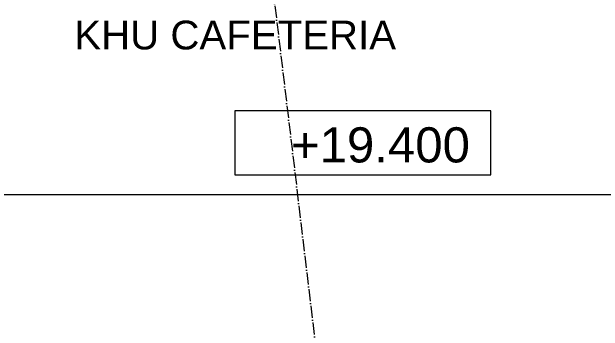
# Model space of a CAD drawing. Header units: millimetres. Extents: x -20215 to 101892, y -17414 to 45470.
# Drawn here: x 46850 to 54244, y 18210 to 22208 of the extents above; entities that cross this region are included whole.
import ezdxf

# ---------------------------------------------------------------- set-up
doc = ezdxf.new("R2010")
doc.units = ezdxf.units.MM
doc.linetypes.add('Grid Line', pattern=[4.2, 3, -0.6, 0, -0.6])
for name, color, linetype, lineweight in [('CHU', 181, 'Continuous', 5), ('G-ANNO-DIMS', 111, 'Continuous', 5), ('G-ANNO-SYMB', 111, 'Continuous', 5), ('TRUC', 225, 'Continuous', 5)]:
    doc.layers.add(name, color=color, linetype=linetype, lineweight=lineweight)
doc.styles.add('Arial_3', font='arial_0.ttf', dxfattribs={"height": 440})
doc.styles.add('Arial_6', font='arial_0.ttf', dxfattribs={"height": 360})

# ---------------------------------------------------------------- blocks, each defined once
blk = doc.blocks.new('Spot Elevations - CODE 1-1678943-MẶT BẰNG TẦNG 4')
at = {"layer": 'G-ANNO-DIMS'}
for p, q in [((10.5, 4), (-5.5, 4)), ((-5.5, 4), (-5.5, 0)), ((10.5, 0), (10.5, 4)), ((-5.5, 0), (10.5, 0))]:
    blk.add_line(p, q, dxfattribs=at)

msp = doc.modelspace()

# ---------------------------------------------------------------- linework, layer by layer
at = {"layer": 'G-ANNO-SYMB'}
msp.add_line((-17317.6, 19919), (98188.3, 19919), dxfattribs=at)
at = {"layer": 'TRUC', "linetype": 'Grid Line', "ltscale": 50}
msp.add_line((48266.2, 37928.6), (51520.8, 10750.7), dxfattribs=at)

# ---------------------------------------------------------------- block references
at = {"layer": 'G-ANNO-DIMS', "xscale": 199.9999999999999, "yscale": 199.9999999999999, "zscale": 199.9999999999999}
msp.add_blockref('Spot Elevations - CODE 1-1678943-MẶT BẰNG TẦNG 4', (50738.1, 20169.3), dxfattribs=at)

# ---------------------------------------------------------------- texts
at = {"layer": 'CHU', "color": 7, "insert": (51654.6, 22097.1), "char_height": 360, "width": 5058.09, "attachment_point": 3, "line_spacing_factor": 0.936439, "style": 'Arial_6'}
msp.add_mtext('\\pt2540.0016,5079.9996,7620.0012,10159.9992,12700.0008,15239.9988,17780.0004,20319.9984,22860,25400.0016,27939.9996,30480.0012,33019.9992,35560.0008,38099.9988,40640.0004,43179.9984,45720,48260.0016,50799.9996,53340.0012,55879.9992,58420.0008,60959.9988,63500.0004,66039.9984,68580,71120.0016,73659.9996,76200.0012,78739.9992,81280.0008;KHU CAFETERIA', dxfattribs=at)
at = {"layer": 'G-ANNO-DIMS', "insert": (50339.4, 20762.2), "char_height": 440, "width": 2251.659, "attachment_point": 1, "line_spacing_factor": 0.941778, "style": 'Arial_3'}
msp.add_mtext('+19.400', dxfattribs=at)

doc.saveas('drawing.dxf')
